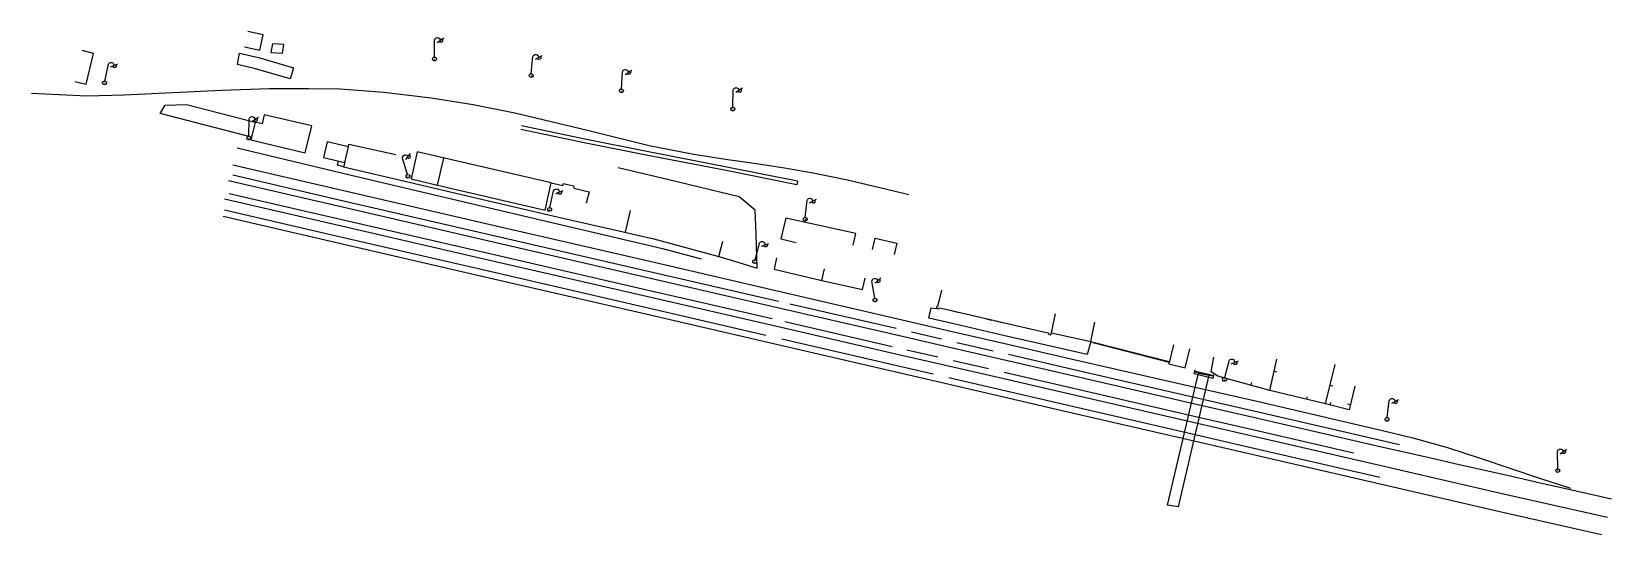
# Model space of a CAD drawing. Extents: x -616446 to -616041, y -1159443 to -1159314.
import ezdxf

# ---------------------------------------------------------------- set-up
doc = ezdxf.new("R2010")
doc.units = 0
doc.header["$LTSCALE"] = 10
doc.layers.get('0').update_dxf_attribs({"color": 2, "linetype": 'CONTINUOUS'})
for name, color, linetype in [('BETPLOCHA', 7, 'CONTINUOUS'), ('BUDOVA', 7, 'CONTINUOUS'), ('CESTA', 7, 'CONTINUOUS'), ('CHODNIK', 7, 'CONTINUOUS'), ('KOLEJ', 7, 'CONTINUOUS'), ('LAMPA-505', 7, 'CONTINUOUS'), ('NASTUPISTE', 7, 'CONTINUOUS'), ('OCK', 7, 'CONTINUOUS'), ('PANELY', 7, 'CONTINUOUS'), ('PLOT', 7, 'CONTINUOUS'), ('RAMPA', 7, 'CONTINUOUS'), ('SCHODY', 7, 'CONTINUOUS'), ('ZLAB', 7, 'CONTINUOUS')]:
    doc.layers.add(name, color=color, linetype=linetype)

# ---------------------------------------------------------------- blocks, each defined once
blk = doc.blocks.new('LAMPA_STARA')
for points in [[(0, 0.48), (0.15, 0.48), (0.4, 0.3), (0.5, 0.01), (0.4, -0.28), (0.15, -0.46), (-0.16, -0.46), (-0.41, -0.28), (-0.51, 0.01), (-0.41, 0.3), (-0.16, 0.48), (-0.01, 0.48), (-0.01, 4.9), (0.06, 5.11), (0.19, 5.3), (0.42, 5.45), (0.74, 5.52), (1.01, 5.48), (1.26, 5.32), (1.5, 4.87)], [(0.69, 4.3), (2.34, 5.45)], [(1.96, 5.18), (2.01, 4.99), (2.04, 4.8), (1.99, 4.53), (1.86, 4.39), (1.58, 4.32), (1.34, 4.36), (1.06, 4.54)], [(-0.04, -0.01), (0.06, -0.01)]]:
    blk.add_lwpolyline(points)
blk = doc.blocks.new('2103')
blk.add_lwpolyline([(0, 0), (0, -0.7)])

msp = doc.modelspace()

# ---------------------------------------------------------------- linework, layer by layer
at = {"layer": 'BETPLOCHA', "color": 7, "linetype": 'CONTINUOUS'}
for points in [[(-616384.249, -1159317.15), (-616384.646, -1159319.387), (-616381.735, -1159319.538), (-616381.338, -1159317.301), (-616384.249, -1159317.15)], [(-616154.208, -1159398.977), (-616173.392, -1159394.053), (-616174.28, -1159393.552)], [(-616173.392, -1159394.053), (-616173.335, -1159393.83), (-616154.151, -1159398.754), (-616154.208, -1159398.977)], [(-616142.751, -1159402.144), (-616143.002, -1159403.112), (-616147.782, -1159401.873), (-616147.531, -1159400.905)]]:
    msp.add_lwpolyline(points, dxfattribs=at)
at = {"layer": 'BUDOVA', "color": 7, "linetype": 'CONTINUOUS'}
for p, q in [((-616341.915, -1159353.46), (-616340.298, -1159346.483)), ((-616243.303, -1159377.888), (-616242.624, -1159374.966))]:
    msp.add_line(p, q, dxfattribs=at)
for points in [[(-616391.443, -1159317.893), (-616387.536, -1159318.749), (-616386.681, -1159314.848), (-616390.588, -1159313.991)], [(-616434.989, -1159326.85), (-616432.07, -1159327.541), (-616430.188, -1159319.586), (-616433.107, -1159318.895)], [(-616389.679, -1159341.089), (-616389.838, -1159341.819), (-616375.861, -1159345.15), (-616374.198, -1159338.243), (-616386.392, -1159335.37), (-616386.946, -1159337.66), (-616388.744, -1159337.225), (-616389.679, -1159341.089)], [(-616371.203, -1159346.325), (-616365.733, -1159347.577), (-616364.785, -1159343.6), (-616370.268, -1159342.332), (-616371.203, -1159346.325)], [(-616348.699, -1159351.789), (-616341.915, -1159353.46), (-616314.329, -1159359.85), (-616312.719, -1159352.874), (-616347.097, -1159344.907), (-616348.699, -1159351.789)], [(-616235.243, -1159368.814), (-616234.588, -1159365.886), (-616252.52, -1159361.875), (-616253.797, -1159367.263), (-616249.904, -1159368.185)], [(-616230.253, -1159369.997), (-616229.596, -1159367.07), (-616224.051, -1159368.314), (-616224.708, -1159371.241)], [(-616254.89, -1159372.118), (-616255.569, -1159375.04), (-616243.303, -1159377.888), (-616232.865, -1159380.276), (-616232.196, -1159377.352)], [(-616212.628, -1159380.449), (-616213.649, -1159384.576), (-616213.838, -1159384.747), (-616213.871, -1159384.961), (-616213.769, -1159385.121), (-616213.398, -1159385.207), (-616213.196, -1159385.101), (-616213.151, -1159384.906), (-616212.235, -1159385.118), (-616186.087, -1159391.167), (-616185.132, -1159391.388), (-616185.177, -1159391.583), (-616185.052, -1159391.741), (-616184.66, -1159391.843), (-616184.475, -1159391.739), (-616184.39, -1159391.348), (-616183.325, -1159386.463)], [(-616184.39, -1159391.348), (-616174.28, -1159393.552), (-616173.215, -1159388.667)]]:
    msp.add_lwpolyline(points, dxfattribs=at)
at = {"layer": 'CESTA', "color": 7, "linetype": 'CONTINUOUS'}
for points in [[(-616260.159, -1159366.038), (-616260.406, -1159359.844), (-616264.514, -1159356.426), (-616282.555, -1159352.04), (-616295.573, -1159348.958)], [(-616153.029, -1159394.481), (-616154.217, -1159399.338), (-616150.083, -1159400.349), (-616148.895, -1159395.492)]]:
    msp.add_lwpolyline(points, dxfattribs=at)
at = {"layer": 'CHODNIK', "color": 7, "linetype": 'CONTINUOUS'}
msp.add_lwpolyline([(-616174.28, -1159393.552), (-616175.195, -1159396.928), (-616196.321, -1159392.099), (-616209.446, -1159389.072), (-616215.864, -1159387.565), (-616215.225, -1159384.958), (-616213.769, -1159385.121)], dxfattribs=at)
at = {"layer": 'KOLEJ', "color": 7, "linetype": 'CONTINUOUS'}
for points in [[(-616446.078, -1159329.832), (-616431.905, -1159330.474), (-616422.362, -1159330.201), (-616397.358, -1159329.04), (-616385.113, -1159328.651), (-616374.972, -1159328.572), (-616366.857, -1159328.738), (-616355.687, -1159329.58), (-616343.51, -1159331.045), (-616332.774, -1159332.687), (-616322.042, -1159334.869), (-616307.354, -1159338.334), (-616302.425, -1159339.594), (-616287.593, -1159343.222), (-616276.108, -1159345.445), (-616268.013, -1159346.731), (-616260.693, -1159347.748), (-616253.414, -1159348.871), (-616245.526, -1159350.255), (-616236.733, -1159352.052), (-616224.848, -1159354.874), (-616220.958, -1159355.798)], [(-616393.36, -1159343.828), (-616376.942, -1159347.811), (-616364.424, -1159350.818), (-616325.65, -1159359.939), (-616284.144, -1159369.671), (-616274.266, -1159372.342)], [(-616394.434, -1159348.216), (-616365.261, -1159354.992), (-616326.503, -1159363.938), (-616286.342, -1159373.256), (-616252.556, -1159381.1), (-616221.589, -1159388.266), (-616210.212, -1159390.922), (-616196.372, -1159394.12), (-616178.599, -1159398.181), (-616147.162, -1159405.385), (-616131.228, -1159409.044), (-616099.053, -1159416.539), (-616091.678, -1159418.31), (-616082.782, -1159420.782), (-616074.111, -1159423.626), (-616066.775, -1159426.132), (-616058.856, -1159428.804), (-616051.166, -1159431.252)], [(-616395.559, -1159352.248), (-616366.309, -1159359.026), (-616327.612, -1159367.993), (-616287.297, -1159377.299), (-616253.535, -1159385.13), (-616222.216, -1159392.335), (-616210.919, -1159394.94), (-616197.9, -1159397.954), (-616179.353, -1159402.228), (-616147.957, -1159409.485), (-616132.142, -1159413.138), (-616099.72, -1159420.606), (-616093.121, -1159422.128), (-616085.591, -1159423.847), (-616079.711, -1159425.18), (-616067.019, -1159428.049), (-616059.271, -1159429.812), (-616051.236, -1159431.625), (-616040.683, -1159433.974)], [(-616396.596, -1159356.983), (-616367.681, -1159363.64), (-616329.217, -1159372.501), (-616288.252, -1159381.979), (-616254.846, -1159389.681), (-616223.182, -1159397.015), (-616211.888, -1159399.616), (-616198.845, -1159402.622), (-616180.002, -1159406.959), (-616148.763, -1159414.167), (-616133.214, -1159417.737), (-616100.909, -1159425.173), (-616068.336, -1159432.686), (-616041.668, -1159438.668)], [(-616396.923, -1159361.373), (-616368.189, -1159368.07), (-616329.787, -1159376.962), (-616289.597, -1159386.247), (-616255.718, -1159394.123), (-616224.645, -1159401.331), (-616212.832, -1159404.078), (-616199.617, -1159407.138), (-616181.25, -1159411.38), (-616149.63, -1159418.672), (-616134.107, -1159422.263), (-616102.285, -1159429.623), (-616069.271, -1159437.239), (-616043.207, -1159443.143)]]:
    msp.add_lwpolyline(points, dxfattribs=at)
at = {"layer": 'NASTUPISTE', "color": 7, "linetype": 'CONTINUOUS'}
for p, q in [((-616251.487, -1159383.958), (-616224.234, -1159390.203)), ((-616252.794, -1159388.466), (-616225.233, -1159394.902)), ((-616220.304, -1159391.118), (-616212.57, -1159392.909)), ((-616221.508, -1159395.723), (-616213.555, -1159397.562)), ((-616208.656, -1159393.809), (-616199.303, -1159395.958)), ((-616209.594, -1159398.465), (-616200.52, -1159400.564))]:
    msp.add_line(p, q, dxfattribs=at)
for points in [[(-616394.441, -1159350.798), (-616366.005, -1159357.444), (-616327.13, -1159366.459), (-616286.713, -1159375.781), (-616254.383, -1159383.272)], [(-616395.41, -1159355.597), (-616367.556, -1159362.013), (-616328.531, -1159370.99), (-616288.178, -1159380.335), (-616256.023, -1159387.712)], [(-616396.613, -1159359.749), (-616368.226, -1159366.354), (-616329.612, -1159375.302), (-616288.942, -1159384.703), (-616257.655, -1159391.945)], [(-616253.533, -1159392.914), (-616224.355, -1159399.703), (-616214.742, -1159401.897)], [(-616195.421, -1159396.838), (-616179.006, -1159400.667), (-616146.602, -1159408.155), (-616131.345, -1159411.663), (-616095.024, -1159420.011)], [(-616210.695, -1159402.851), (-616199.304, -1159405.5), (-616180.86, -1159409.771), (-616148.622, -1159417.241), (-616133.564, -1159420.688), (-616100.099, -1159428.418)], [(-616196.542, -1159401.482), (-616179.826, -1159405.328), (-616147.738, -1159412.754), (-616132.384, -1159416.293), (-616106.883, -1159422.151)]]:
    msp.add_lwpolyline(points, dxfattribs=at)
at = {"layer": 'OCK', "color": 7, "linetype": 'CONTINUOUS'}
for points in [[(-616143.099, -1159402.528), (-616147.47, -1159401.509), (-616147.402, -1159401.217), (-616143.031, -1159402.236), (-616143.099, -1159402.528)], [(-616146.602, -1159401.693), (-616143.955, -1159402.265), (-616151.866, -1159436.068), (-616154.594, -1159435.629), (-616146.602, -1159401.693)]]:
    msp.add_lwpolyline(points, dxfattribs=at)
at = {"layer": 'PANELY', "color": 7, "linetype": 'CONTINUOUS'}
for points in [[(-616392.712, -1159319.543), (-616387.852, -1159320.677), (-616378.901, -1159323.286), (-616379.752, -1159326.122), (-616388.596, -1159323.528), (-616393.277, -1159322.442), (-616392.712, -1159319.543)], [(-616389.679, -1159341.089), (-616413.048, -1159335.066), (-616411.815, -1159332.891), (-616406.286, -1159332.714), (-616389.736, -1159336.985), (-616388.744, -1159337.225)]]:
    msp.add_lwpolyline(points, dxfattribs=at)
at = {"layer": 'PLOT', "color": 7, "linetype": 'CONTINUOUS'}
for points in [[(-616128.334, -1159406.134), (-616141.661, -1159402.52), (-616143.428, -1159401.396), (-616142.735, -1159397.618)], [(-616114.025, -1159409.643), (-616128.334, -1159406.134), (-616126.575, -1159398.162)], [(-616106.484, -1159405.034), (-616108.005, -1159411.143), (-616114.025, -1159409.643), (-616111.546, -1159399.483)]]:
    msp.add_lwpolyline(points, dxfattribs=at)
at = {"layer": 'RAMPA', "color": 7, "linetype": 'CONTINUOUS'}
for p, q in [((-616292.457, -1159359.934), (-616293.757, -1159365.545)), ((-616269.755, -1159371.728), (-616268.716, -1159367.865)), ((-616259.86, -1159374.756), (-616260.159, -1159366.038))]:
    msp.add_line(p, q, dxfattribs=at)
for points in [[(-616364.785, -1159343.6), (-616364.632, -1159342.878), (-616352.608, -1159345.601)], [(-616365.733, -1159347.577), (-616366.024, -1159348.736), (-616349.194, -1159352.674), (-616331.74, -1159356.78), (-616318.931, -1159359.778), (-616314.528, -1159360.781), (-616307.087, -1159362.475), (-616297.233, -1159364.739), (-616286.377, -1159367.255), (-616269.755, -1159371.728), (-616264.893, -1159373.178), (-616259.86, -1159374.756)], [(-616312.719, -1159352.874), (-616309.76, -1159353.566), (-616309.623, -1159352.979), (-616307.039, -1159353.588), (-616306.967, -1159354.22), (-616303.017, -1159355.131), (-616303.747, -1159358.071)]]:
    msp.add_lwpolyline(points, dxfattribs=at)
at = {"layer": 'SCHODY', "color": 7, "linetype": 'CONTINUOUS'}
for points in [[(-616366.024, -1159348.736), (-616367.593, -1159348.266), (-616367.351, -1159347.207)], [(-616208.046, -1159386.087), (-616208.076, -1159386.216), (-616209.801, -1159385.807), (-616209.773, -1159385.687)], [(-616199.604, -1159388.04), (-616199.634, -1159388.169), (-616201.544, -1159387.726), (-616201.514, -1159387.598)], [(-616196.784, -1159388.692), (-616196.816, -1159388.829), (-616198.735, -1159388.347), (-616198.712, -1159388.246)]]:
    msp.add_lwpolyline(points, dxfattribs=at)
at = {"layer": 'ZLAB', "color": 7, "linetype": 'CONTINUOUS'}
for points in [[(-616249.499, -1159352.448), (-616249.687, -1159353.379), (-616267.88, -1159349.712), (-616288.361, -1159345.709), (-616303.891, -1159342.625), (-616315.664, -1159340.167), (-616320.559, -1159339.145)], [(-616249.499, -1159352.448), (-616267.692, -1159348.781), (-616288.21, -1159344.776), (-616303.697, -1159341.695), (-616315.47, -1159339.237), (-616320.364, -1159338.215)]]:
    msp.add_lwpolyline(points, dxfattribs=at)

# ---------------------------------------------------------------- block references
at = {"layer": 'LAMPA-505', "color": 7, "linetype": 'CONTINUOUS'}
for p, rotation in [((-616342.668, -1159321.074), 359.989383), ((-616317.88, -1159325.296), 354.488988), ((-616427.351, -1159327.159), 348.472931), ((-616294.72, -1159329.227), 356.666227), ((-616266.111, -1159333.866), 358.786171), ((-616390.338, -1159341.327), 358.556988), ((-616349.501, -1159351.189), 16.673072), ((-616313.148, -1159359.661), 347.728086), ((-616247.576, -1159362.208), 354.087917), ((-616260.523, -1159373.1), 345.436255), ((-616229.649, -1159382.959), 9.052733), ((-616139.95, -1159403.33), 346.238396), ((-616098.267, -1159413.61), 352.884706), ((-616054.456, -1159426.735), 0.630254)]:
    msp.add_blockref('LAMPA_STARA', p, dxfattribs=dict(at, rotation=rotation))
at = {"layer": 'PLOT', "color": 7, "linetype": 'CONTINUOUS'}
for p, rotation in [((-616127.257, -1159401.251), 77.578485), ((-616133.16, -1159404.825), 164.839958), ((-616112.84, -1159404.786), 76.260683), ((-616118.881, -1159408.452), 166.215056), ((-616112.857, -1159409.934), 165.985873), ((-616107.692, -1159409.886), 255.997543)]:
    msp.add_blockref('2103', p, dxfattribs=dict(at, rotation=rotation))

doc.saveas('drawing.dxf')
